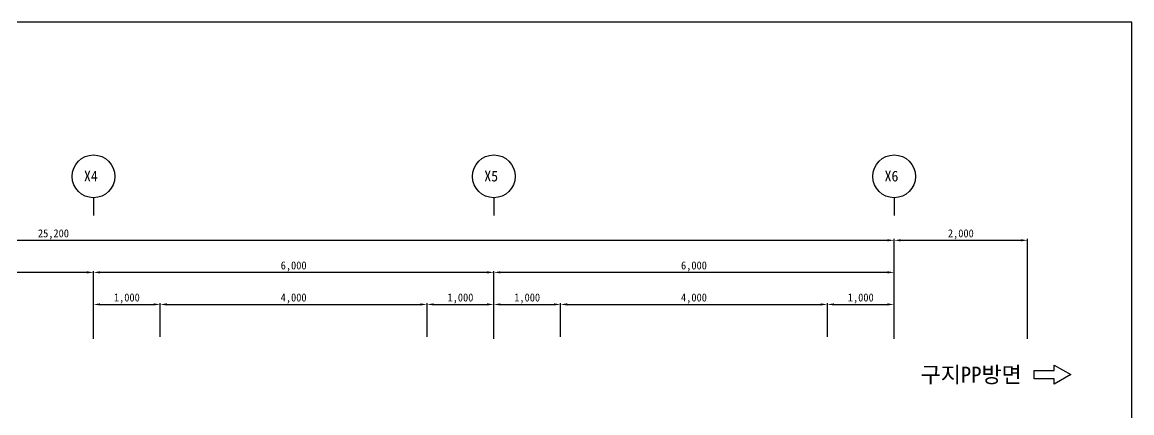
# Model space of a CAD drawing. Header units: millimetres. Extents: x 191471 to 223311, y 26306 to 55241.
# Drawn here: x 206680 to 223311, y 49396 to 55241 of the extents above; entities that cross this region are included whole.
import ezdxf
from ezdxf.enums import TextEntityAlignment as Align

# ---------------------------------------------------------------- set-up
doc = ezdxf.new("R2010")
doc.units = ezdxf.units.MM
doc.layers.add('TX-PAPR', color=2, linetype='Continuous', plot=False)
for name, color, linetype in [('TZ-DIMS', 1, 'Continuous'), ('TZ-LEAL', 1, 'Continuous'), ('TZ-LEAT', 3, 'Continuous'), ('TZ-SYMB', 2, 'Continuous')]:
    doc.layers.add(name, color=color, linetype=linetype)
doc.styles.get("Standard").update_dxf_attribs({"font": 'GulimChe.ttf'})
doc.dimstyles.new('D40', dxfattribs={"dimscale": 40, "dimtxt": 3, "dimasz": 2.5, "dimexe": 0.5, "dimexo": 0.5, "dimgap": 0.5, "dimtad": 1, "dimdec": 0, "dimzin": 1, "dimdsep": 46, "dimlunit": 6, "dimtxsty": 'Standard', "dimcen": 1, "dimclrd": 1, "dimclre": 1, "dimclrt": 3, "dimadec": 0, "dimazin": 0, "dimtfac": 1, "dimtdec": 0, "dimtix": 1, "dimtmove": 2, "dimatfit": 3, "dimfxl": 0, "dimtvp": 2, "dimlwd": -1, "dimlwe": -1, "dimarcsym": 0})

# ---------------------------------------------------------------- blocks, each defined once
blk = doc.blocks.new('*D96')
at = {"layer": 'DEFPOINTS', "color": 0}
for p in [(219749, 51977), (194549, 50905), (219749, 50905)]:
    blk.add_point(p, dxfattribs=at)
at = {"layer": 'TZ-DIMS', "color": 1}
for p, q in [((194549, 50925), (194549, 51997)), ((194649, 51977), (219649, 51977)), ((219749, 50925), (219749, 51997))]:
    blk.add_line(p, q, dxfattribs=at)
for points in [[(194649, 51994), (194649, 51961), (194549, 51977)], [(219649, 51994), (219649, 51961), (219749, 51977)]]:
    blk.add_solid(points, dxfattribs=at)
at = {"layer": 'TZ-DIMS', "color": 3, "insert": (207149, 52066), "char_height": 120, "attachment_point": 5}
blk.add_mtext('25,200', dxfattribs=at)
blk = doc.blocks.new('*D98')
at = {"layer": 'DEFPOINTS', "color": 0}
for p in [(213749, 51497), (213749, 50480), (219749, 50480)]:
    blk.add_point(p, dxfattribs=at)
at = {"layer": 'TZ-DIMS', "color": 1}
for p, q in [((213749, 50500), (213749, 51517)), ((219649, 51497), (213849, 51497)), ((219749, 50500), (219749, 51517))]:
    blk.add_line(p, q, dxfattribs=at)
for points in [[(213849, 51514), (213849, 51481), (213749, 51497)], [(219649, 51514), (219649, 51481), (219749, 51497)]]:
    blk.add_solid(points, dxfattribs=at)
at = {"layer": 'TZ-DIMS', "color": 3, "insert": (216749, 51586), "char_height": 120, "attachment_point": 5}
blk.add_mtext('6,000', dxfattribs=at)
blk = doc.blocks.new('*D99')
at = {"layer": 'DEFPOINTS', "color": 0}
for p in [(207749, 51497), (207749, 50480), (213749, 50480)]:
    blk.add_point(p, dxfattribs=at)
at = {"layer": 'TZ-DIMS', "color": 1}
for p, q in [((207749, 50500), (207749, 51517)), ((213649, 51497), (207849, 51497)), ((213749, 50500), (213749, 51517))]:
    blk.add_line(p, q, dxfattribs=at)
for points in [[(207849, 51514), (207849, 51481), (207749, 51497)], [(213649, 51514), (213649, 51481), (213749, 51497)]]:
    blk.add_solid(points, dxfattribs=at)
at = {"layer": 'TZ-DIMS', "color": 3, "insert": (210749, 51586), "char_height": 120, "attachment_point": 5}
blk.add_mtext('6,000', dxfattribs=at)
blk = doc.blocks.new('*D104')
at = {"layer": 'DEFPOINTS', "color": 0}
for p in [(208749, 51017), (207749, 50512), (208749, 50512)]:
    blk.add_point(p, dxfattribs=at)
at = {"layer": 'TZ-DIMS', "color": 1}
for p, q in [((207749, 50532), (207749, 51037)), ((207849, 51017), (208649, 51017)), ((208749, 50532), (208749, 51037))]:
    blk.add_line(p, q, dxfattribs=at)
for points in [[(207849, 51034), (207849, 51001), (207749, 51017)], [(208649, 51034), (208649, 51001), (208749, 51017)]]:
    blk.add_solid(points, dxfattribs=at)
at = {"layer": 'TZ-DIMS', "color": 3, "insert": (208249, 51106), "char_height": 120, "attachment_point": 5}
blk.add_mtext('1,000', dxfattribs=at)
blk = doc.blocks.new('*D105')
at = {"layer": 'DEFPOINTS', "color": 0}
for p in [(212749, 51017), (208749, 50512), (212749, 50512)]:
    blk.add_point(p, dxfattribs=at)
at = {"layer": 'TZ-DIMS', "color": 1}
for p, q in [((208749, 50532), (208749, 51037)), ((208849, 51017), (212649, 51017)), ((212749, 50532), (212749, 51037))]:
    blk.add_line(p, q, dxfattribs=at)
for points in [[(208849, 51034), (208849, 51001), (208749, 51017)], [(212649, 51034), (212649, 51001), (212749, 51017)]]:
    blk.add_solid(points, dxfattribs=at)
at = {"layer": 'TZ-DIMS', "color": 3, "insert": (210749, 51106), "char_height": 120, "attachment_point": 5}
blk.add_mtext('4,000', dxfattribs=at)
blk = doc.blocks.new('*D106')
at = {"layer": 'DEFPOINTS', "color": 0}
for p in [(213749, 51017), (212749, 50512), (213749, 50512)]:
    blk.add_point(p, dxfattribs=at)
at = {"layer": 'TZ-DIMS', "color": 1}
for p, q in [((212749, 50532), (212749, 51037)), ((212849, 51017), (213649, 51017)), ((213749, 50532), (213749, 51037))]:
    blk.add_line(p, q, dxfattribs=at)
for points in [[(212849, 51034), (212849, 51001), (212749, 51017)], [(213649, 51034), (213649, 51001), (213749, 51017)]]:
    blk.add_solid(points, dxfattribs=at)
at = {"layer": 'TZ-DIMS', "color": 3, "insert": (213249, 51106), "char_height": 120, "attachment_point": 5}
blk.add_mtext('1,000', dxfattribs=at)
blk = doc.blocks.new('*D107')
at = {"layer": 'DEFPOINTS', "color": 0}
for p in [(214749, 51017), (213749, 50512), (214749, 50512)]:
    blk.add_point(p, dxfattribs=at)
at = {"layer": 'TZ-DIMS', "color": 1}
for p, q in [((213749, 50532), (213749, 51037)), ((213849, 51017), (214649, 51017)), ((214749, 50532), (214749, 51037))]:
    blk.add_line(p, q, dxfattribs=at)
for points in [[(213849, 51034), (213849, 51001), (213749, 51017)], [(214649, 51034), (214649, 51001), (214749, 51017)]]:
    blk.add_solid(points, dxfattribs=at)
at = {"layer": 'TZ-DIMS', "color": 3, "insert": (214249, 51106), "char_height": 120, "attachment_point": 5}
blk.add_mtext('1,000', dxfattribs=at)
blk = doc.blocks.new('*D108')
at = {"layer": 'DEFPOINTS', "color": 0}
for p in [(218749, 51017), (214749, 50512), (218749, 50512)]:
    blk.add_point(p, dxfattribs=at)
at = {"layer": 'TZ-DIMS', "color": 1}
for p, q in [((214749, 50532), (214749, 51037)), ((214849, 51017), (218649, 51017)), ((218749, 50532), (218749, 51037))]:
    blk.add_line(p, q, dxfattribs=at)
for points in [[(214849, 51034), (214849, 51001), (214749, 51017)], [(218649, 51034), (218649, 51001), (218749, 51017)]]:
    blk.add_solid(points, dxfattribs=at)
at = {"layer": 'TZ-DIMS', "color": 3, "insert": (216749, 51106), "char_height": 120, "attachment_point": 5}
blk.add_mtext('4,000', dxfattribs=at)
blk = doc.blocks.new('*D109')
at = {"layer": 'DEFPOINTS', "color": 0}
for p in [(219749, 51017), (218749, 50512), (219749, 50512)]:
    blk.add_point(p, dxfattribs=at)
at = {"layer": 'TZ-DIMS', "color": 1}
for p, q in [((218749, 50532), (218749, 51037)), ((218849, 51017), (219649, 51017)), ((219749, 50532), (219749, 51037))]:
    blk.add_line(p, q, dxfattribs=at)
for points in [[(218849, 51034), (218849, 51001), (218749, 51017)], [(219649, 51034), (219649, 51001), (219749, 51017)]]:
    blk.add_solid(points, dxfattribs=at)
at = {"layer": 'TZ-DIMS', "color": 3, "insert": (219249, 51106), "char_height": 120, "attachment_point": 5}
blk.add_mtext('1,000', dxfattribs=at)
blk = doc.blocks.new('*D73')
at = {"layer": 'DEFPOINTS', "color": 0}
for p in [(201749, 51497), (201749, 50480), (207749, 50480)]:
    blk.add_point(p, dxfattribs=at)
at = {"layer": 'TZ-DIMS', "color": 1}
for p, q in [((201749, 50500), (201749, 51517)), ((207649, 51497), (201849, 51497)), ((207749, 50500), (207749, 51517))]:
    blk.add_line(p, q, dxfattribs=at)
for points in [[(201849, 51514), (201849, 51481), (201749, 51497)], [(207649, 51514), (207649, 51481), (207749, 51497)]]:
    blk.add_solid(points, dxfattribs=at)
at = {"layer": 'TZ-DIMS', "color": 3, "insert": (204749, 51586), "char_height": 120, "attachment_point": 5}
blk.add_mtext('6,000', dxfattribs=at)
blk = doc.blocks.new('*D79')
at = {"layer": 'DEFPOINTS', "color": 0}
for p in [(221749, 51977), (219749, 50480), (221749, 50480)]:
    blk.add_point(p, dxfattribs=at)
at = {"layer": 'TZ-DIMS', "color": 1}
for p, q in [((219749, 50500), (219749, 51997)), ((219849, 51977), (221649, 51977)), ((221749, 50500), (221749, 51997))]:
    blk.add_line(p, q, dxfattribs=at)
for points in [[(219849, 51994), (219849, 51961), (219749, 51977)], [(221649, 51994), (221649, 51961), (221749, 51977)]]:
    blk.add_solid(points, dxfattribs=at)
at = {"layer": 'TZ-DIMS', "color": 3, "insert": (220749, 52066), "char_height": 120, "attachment_point": 5}
blk.add_mtext('2,000', dxfattribs=at)

msp = doc.modelspace()

# ---------------------------------------------------------------- linework, layer by layer
at = {"layer": 'TX-PAPR'}
msp.add_lwpolyline([(191471.5, 34601.3), (223311.5, 34601.3), (223311.5, 55241.3), (191471.5, 55241.3)], close=True, dxfattribs=at)
at = {"layer": 'TZ-LEAL'}
for p, q in [((207748.9, 52614.2), (207748.9, 52347.5)), ((213748.9, 52614.2), (213748.9, 52347.5)), ((219748.9, 52614.2), (219748.9, 52347.5))]:
    msp.add_line(p, q, dxfattribs=at)
for centre in [(207748.9, 52934.2), (213748.9, 52934.2), (219748.9, 52934.2)]:
    msp.add_circle(centre, 320, dxfattribs=at)
at = {"layer": 'TZ-SYMB'}
msp.add_lwpolyline([(222146, 50110), (222395.2, 49966.1), (222146, 49822.3), (222146, 49906.1), (221846, 49906.1), (221846, 50026.1), (222146, 50026.1)], close=True, dxfattribs=at)

# ---------------------------------------------------------------- texts
at = {"layer": 'TZ-LEAT'}
for s, p in [('X4', (207606.2, 52858.2)), ('X5', (213606.2, 52858.2)), ('X6', (219606.2, 52858.2))]:
    msp.add_text(s, height=160, dxfattribs=at).set_placement(p)
at = {"layer": 'TZ-SYMB'}
msp.add_text('구지PP방면', height=240, dxfattribs=at).set_placement((220904.1, 49968.9), align=Align.MIDDLE)

# ---------------------------------------------------------------- dimensions: what is measured, and where the dimension line sits
at = {"layer": 'TZ-DIMS'}
for base, p1, p2, picture, middle in [((219748.9, 51977.5), (194548.9, 50905.4), (219748.9, 50905.4), '*D96', (207148.9, 52066.3)), ((207748.9, 51497.5), (213748.9, 50479.7), (207748.9, 50479.7), '*D99', (210748.9, 51586.3)), ((213748.9, 51497.5), (219748.9, 50479.7), (213748.9, 50479.7), '*D98', (216748.9, 51586.3))]:
    dim = msp.add_linear_dim(base=base, p1=p1, p2=p2, angle=180, dimstyle='D40', dxfattribs=at)
    dim.commit()
    dim.dimension.update_dxf_attribs({"geometry": picture, "text_midpoint": middle})
for base, p1, p2, picture, middle in [((221748.9, 51977.5), (219748.9, 50479.7), (221748.9, 50479.7), '*D79', (220748.9, 52066.3)), ((201748.9, 51497.5), (207748.9, 50479.7), (201748.9, 50479.7), '*D73', (204748.9, 51586.3)), ((208748.9, 51017.5), (207748.9, 50511.9), (208748.9, 50511.9), '*D104', (208248.9, 51106.4)), ((212748.9, 51017.5), (208748.9, 50511.9), (212748.9, 50511.9), '*D105', (210748.9, 51106.4)), ((213748.9, 51017.5), (212748.9, 50511.9), (213748.9, 50511.9), '*D106', (213248.9, 51106.4)), ((214748.9, 51017.5), (213748.9, 50511.9), (214748.9, 50511.9), '*D107', (214248.9, 51106.4)), ((218748.9, 51017.5), (214748.9, 50511.9), (218748.9, 50511.9), '*D108', (216748.9, 51106.4)), ((219748.9, 51017.5), (218748.9, 50511.9), (219748.9, 50511.9), '*D109', (219248.9, 51106.4))]:
    dim = msp.add_linear_dim(base=base, p1=p1, p2=p2, dimstyle='D40', dxfattribs=at)
    dim.commit()
    dim.dimension.update_dxf_attribs({"geometry": picture, "text_midpoint": middle})

doc.saveas('drawing.dxf')
